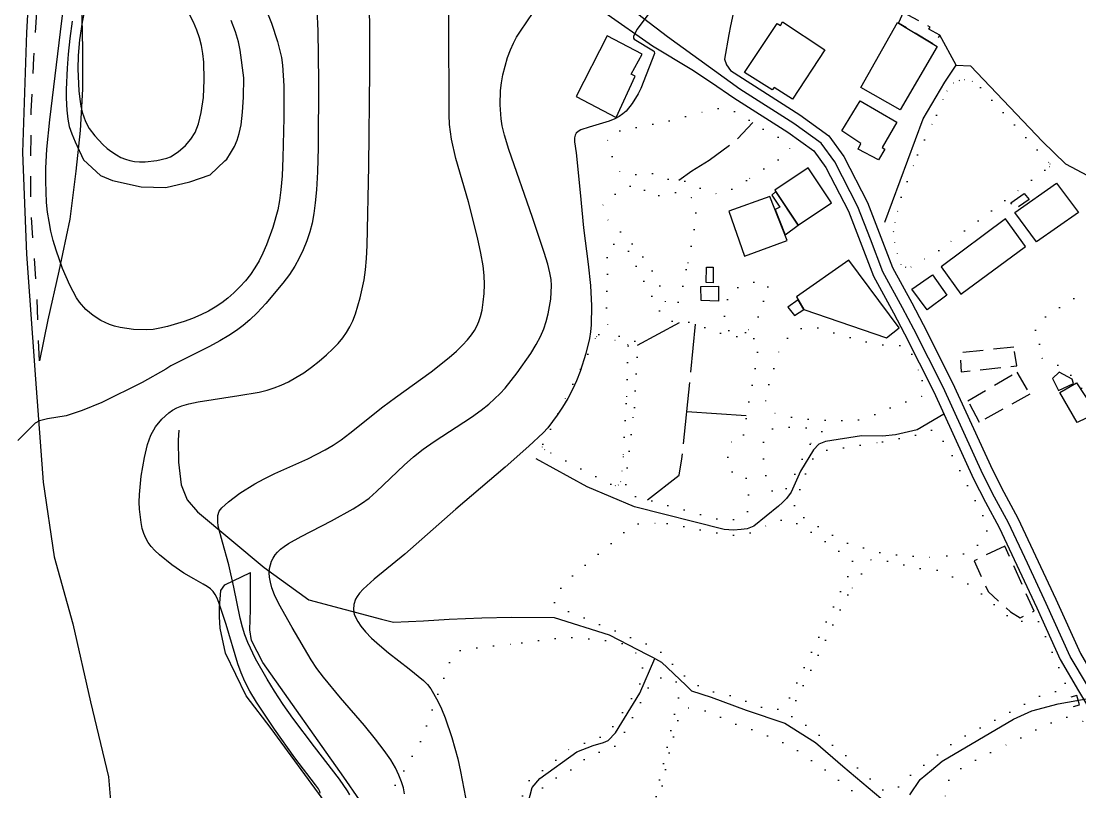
# Model space of a CAD drawing. Header units: millimetres. Extents: x 220021 to 223505, y 489325 to 491820.
# Drawn here: x 220827.1 to 221084.8, y 491093.5 to 491281.1 of the extents above; entities that cross this region are included whole.
import ezdxf

# ---------------------------------------------------------------- set-up
doc = ezdxf.new("R2010")
doc.units = ezdxf.units.MM
for name, pattern in [('15M2P5', [17.5, 15, -2.5]), ('5M2P5', [7.5, 5, -2.5]), ('5M5', [10, 5, -5]), ('AM4', [4, 0, -4])]:
    doc.linetypes.add(name, pattern=pattern)
for name, color, linetype in [('A0013110', 8, 'Continuous'), ('A0013113', 8, 'Continuous'), ('A0013117', 8, 'Continuous'), ('A0013118', 8, 'Continuous'), ('A0023210', 8, 'Continuous'), ('B0014111', 8, 'Continuous'), ('B0014112', 8, 'Continuous'), ('B0014113', 8, 'Continuous'), ('B0014116', 8, '5M2P5'), ('B0024120', 8, 'B0024120'), ('C0076116', 8, 'Continuous'), ('D0015112', 8, '15M2P5'), ('D0025111', 8, 'AM4'), ('E0022112', 8, 'Continuous'), ('F0017111', 8, 'Continuous'), ('F0017114', 8, 'Continuous'), ('F0037222', 8, 'Continuous'), ('F0037223', 8, '5M5'), ('F0047224', 8, 'Continuous'), ('F0047225', 8, 'Continuous')]:
    doc.layers.add(name, color=color, linetype=linetype)
doc.linetypes.add('B0024120', pattern='A,10,-1.75,[133,ltypeshp.shx,S=0.75,R=0,X=0,Y=0],-3.25', length=15)

msp = doc.modelspace()

# ---------------------------------------------------------------- linework, layer by layer
at = {"layer": 'A0013110', "flags": 128}
for points in [[(220891.969, 491315.35), (220910.857, 491307.921), (220934.261, 491299.69), (220950.706, 491292.448), (220969.138, 491283.198), (220980.723, 491275.098), (220990.34, 491269.321), (220995.097, 491266.171), (221000.591, 491262.473), (221013.733, 491254.086), (221020.012, 491249.562), (221022.978, 491245.5), (221028.424, 491234.899), (221034.526, 491219.031), (221039.375, 491210.151), (221042.118, 491204.978), (221049.196, 491190.911), (221058.882, 491169.715), (221061.772, 491164.071), (221065.154, 491157.859), (221074.27, 491138.293), (221079.972, 491125.723), (221084.469, 491118.107), (221091.659, 491106.023)], [(220998.299, 491271.895), (220998.748, 491270.462), (220999.719, 491269.079), (221016.597, 491258.308), (221023.651, 491253.225), (221027.332, 491248.186), (221033.086, 491236.986), (221039.164, 491221.178), (221043.866, 491212.568), (221046.649, 491207.319), (221053.795, 491193.118), (221063.474, 491171.938), (221066.282, 491166.453), (221069.709, 491160.158), (221078.904, 491140.424), (221084.888, 491127.231), (221088.77, 491120.656), (221095.821, 491108.807), (221097.969, 491105.935), (221102.759, 491100.841), (221108.767, 491096.755), (221114.887, 491093.452)]]:
    msp.add_lwpolyline(points, dxfattribs=at)
at = {"layer": 'A0013113', "flags": 128}
msp.add_lwpolyline([(220881.546, 491532.059), (220865.767, 491488.489), (220853.869, 491451.244), (220845.364, 491418.758), (220838.77, 491389.853), (220835.098, 491362.639), (220833.811, 491345.211), (220830.264, 491311.717), (220828.39, 491278.348), (220827.406, 491249.107), (220828.389, 491224.405), (220830.636, 491193.985), (220832.504, 491168.87), (220835.166, 491150.695), (220839.669, 491134.445), (220843.984, 491115.423), (220848.343, 491097.185), (220849.821, 491079.698)], dxfattribs=at)
at = {"layer": 'A0013117', "flags": 128}
msp.add_lwpolyline([(221051.692, 491185.449), (221045.152, 491181.614), (221039.876, 491180.441), (221036.743, 491180.116), (221031.629, 491180.149), (221022.89, 491178.825), (221021.242, 491178.146), (221019.926, 491176.774), (221016.804, 491171.618), (221014.508, 491166.457), (221013.357, 491164.912), (221012.37, 491163.97), (221011.382, 491163.027), (221005.456, 491158.235), (221003.808, 491157.555), (221002.324, 491157.392), (221000.51, 491157.231), (220998.2, 491157.419), (220976.412, 491162.908), (220964.853, 491167.813), (220952.464, 491174.621)], dxfattribs=at)
at = {"layer": 'A0013118', "flags": 128}
msp.add_lwpolyline([(221002.144, 491399.781), (221003.746, 491397.163), (221002.02, 491391.627), (221002.031, 491389.796), (221002.04, 491385.236), (221002.237, 491384.603), (221002.671, 491384.14), (221004.157, 491382.815), (221005.246, 491380.841), (221009.492, 491380.894), (221010.594, 491321.492), (221006.022, 491321.275), (221005.873, 491320.607), (221004.981, 491311.099), (221003.375, 491299.068), (221002.195, 491291.353), (220999.746, 491279.997), (220999.32, 491277.892), (220998.299, 491271.895)], dxfattribs=at)
at = {"layer": 'A0023210', "flags": 128}
msp.add_lwpolyline([(221086.62, 491119.382), (221082.43, 491126.477), (221076.587, 491139.358), (221072.01, 491149.184), (221067.432, 491159.009), (221064.027, 491165.262), (221061.178, 491170.826), (221051.495, 491192.015), (221044.383, 491206.149), (221041.621, 491211.359), (221036.845, 491220.105), (221033.8, 491228.024), (221030.755, 491235.943), (221025.155, 491246.843), (221021.831, 491251.394), (221015.165, 491256.197), (221002.048, 491264.568), (220984.427, 491277.288), (220972.74, 491286.255)], dxfattribs=at)
at = {"layer": 'B0014111', "flags": 128}
for points in [[(221012.424, 491280.964), (221022.737, 491274.115), (221014.818, 491262.104), (221010.377, 491264.946), (221009.856, 491264.362), (221003.143, 491268.648), (221011.081, 491280.548), (221011.876, 491280.031)], [(221079.047, 491241.663), (221084.446, 491234.54), (221074.216, 491227.386), (221068.915, 491234.545)], [(221066.653, 491233.036), (221051.018, 491221.299), (221055.809, 491214.706), (221071.534, 491226.307)], [(221028.57, 491222.945), (221015.816, 491214.046), (221017.586, 491210.935), (221037.67, 491204.032), (221040.753, 491206.481)], [(221048.903, 491219.355), (221052.351, 491214.419), (221047.59, 491210.859), (221043.841, 491215.901)], [(221016.223, 491213.293), (221013.703, 491211.535), (221015.334, 491209.49), (221017.563, 491210.921)], [(221083.969, 491193.045), (221087.531, 491187.673), (221088.658, 491185.592), (221084.076, 491183.439), (221079.872, 491190.769)]]:
    msp.add_lwpolyline(points, close=True, dxfattribs=at)
at = {"layer": 'B0014112', "flags": 128}
for points in [[(220969.726, 491277.579), (220962.196, 491262.756), (220971.875, 491257.667), (220976.514, 491267.717), (220975.557, 491268.193), (220978.254, 491273.111)], [(221018.65, 491245.417), (221010.57, 491239.994), (221016.204, 491231.475), (221024.291, 491236.916)], [(221010.799, 491239.62), (221009.804, 491238.802), (221011.725, 491235.81), (221010.607, 491235.27), (221013.065, 491229.101), (221016.173, 491231.452)], [(221009.327, 491238.413), (220999.357, 491234.839), (221003.168, 491223.915), (221013.545, 491227.759)], [(221079.757, 491195.71), (221078.111, 491194.168), (221079.603, 491191.226), (221083.228, 491192.928), (221082.896, 491193.965)]]:
    msp.add_lwpolyline(points, close=True, dxfattribs=at)
at = {"layer": 'B0014112'}
for points in [[(220993.862, 491221.269), (220995.497, 491221.212), (220995.51, 491217.405), (220993.781, 491217.49)], [(220992.62, 491213.101), (220992.495, 491216.559), (220996.839, 491216.602), (220996.792, 491212.93)]]:
    msp.add_lwpolyline(points, close=True, dxfattribs=at)
at = {"layer": 'B0014113', "flags": 128}
for points in [[(221040.343, 491280.778), (221050.058, 491274.97), (221041.027, 491259.504), (221031.466, 491264.999)], [(221031.266, 491261.738), (221040.239, 491256.517), (221036.625, 491250.335), (221037.266, 491249.955), (221035.736, 491247.394), (221030.834, 491249.938), (221031.465, 491251.374), (221026.812, 491254.4)]]:
    msp.add_lwpolyline(points, close=True, dxfattribs=at)
at = {"layer": 'B0014116', "flags": 128}
for points in [[(221041.738, 491283.219), (221040.609, 491280.747), (221049.437, 491275.388), (221050.713, 491277.696), (221048.025, 491279.192), (221048.337, 491279.692)], [(221071.187, 491239.15), (221072.408, 491237.721), (221068.937, 491235.336), (221067.993, 491236.888)], [(221068.712, 491201.799), (221055.546, 491200.369), (221055.907, 491195.782), (221069.433, 491197.226)], [(221066.511, 491153.354), (221059.024, 491149.773), (221062.414, 491142.275), (221067.894, 491137.379), (221070.238, 491135.901), (221073.611, 491137.498)]]:
    msp.add_lwpolyline(points, close=True, dxfattribs=at)
at = {"layer": 'B0014116'}
msp.add_lwpolyline([(221060.32, 491183.467), (221057.532, 491188.707), (221069.407, 491195.713), (221072.553, 491190.33)], close=True, dxfattribs=at)
at = {"layer": 'B0024120', "flags": 128}
msp.add_lwpolyline([(221054.662, 491270.402), (221058.126, 491270.207), (221075.658, 491251.807), (221081.28, 491246.422), (221095.98, 491238.564), (221117.613, 491229.108), (221125.511, 491237.166), (221155.497, 491251.464), (221169.821, 491254.963)], dxfattribs=at)
at = {"layer": 'C0076116', "flags": 128}
msp.add_lwpolyline([(221083.209, 491114.285), (221084.657, 491114.675), (221084.034, 491116.993), (221082.586, 491116.603)], dxfattribs=at)
at = {"layer": 'D0015112', "flags": 128}
for points in [[(220987.162, 491242.391), (220990.313, 491244.673), (220994.518, 491247.301), (221000.963, 491251.955), (221005.146, 491256.452)], [(220977.138, 491202.238), (220987.326, 491207.777)], [(220979.545, 491164.624), (220987.28, 491170.601), (220987.93, 491174.565), (220991.237, 491207.395)], [(221003.59, 491185.074), (220989.081, 491185.988)]]:
    msp.add_lwpolyline(points, dxfattribs=at)
at = {"layer": 'D0025111'}
for points in [[(221050.46, 491225.311), (221043.728, 491221.28), (221042.455, 491221.194), (221041.283, 491221.884), (221040.406, 491224.525), (221039.75, 491227.22), (221039.436, 491229.869), (221039.777, 491232.105), (221040.406, 491234.754), (221041.293, 491238.24), (221045.215, 491248.552), (221049.844, 491258.271), (221052.37, 491264.048), (221054.02, 491266.079), (221055.417, 491266.709), (221056.586, 491266.902), (221058.558, 491266.518), (221060.55, 491264.932), (221077.475, 491246.392), (221077.343, 491245.678), (221076.264, 491244.879), (221066.532, 491237.456)], [(220961.361, 491192.769), (220967.153, 491204.316), (220967.689, 491204.83), (220974.635, 491202.405), (220974.815, 491202.107), (220974.367, 491188.019), (220973.606, 491175.116), (220973.326, 491171.685), (220973.014, 491169.066), (220972.517, 491168.243), (220971.763, 491168.033), (220970.627, 491168.426), (220954.551, 491176.742), (220953.973, 491177.45), (220954.1, 491178.164)]]:
    msp.add_lwpolyline(points, close=True, dxfattribs=at)
at = {"layer": 'D0025111', "flags": 128}
for points in [[(221003.6, 491242.367), (221003.276, 491242.175), (221000.453, 491240.441), (220998.981, 491239.651), (220998.624, 491239.484), (220998.252, 491239.339), (220997.883, 491239.224), (220997.532, 491239.142), (220997.188, 491239.09), (220996.83, 491239.074), (220996.492, 491239.089), (220996.143, 491239.133), (220995.795, 491239.198), (220995.464, 491239.279), (220994.786, 491239.485), (220994.068, 491239.751), (220991.49, 491240.876), (220991.127, 491241.067), (220988.18, 491242.334), (220987.849, 491242.368), (220987.179, 491242.389), (220984.17, 491242.684), (220983.83, 491242.812), (220983.17, 491243.112), (220980.766, 491244.005), (220980.457, 491244.052), (220979.876, 491244.096), (220979.547, 491244.098), (220978.638, 491244.056), (220977.404, 491243.934), (220976.729, 491243.83), (220974.745, 491243.669), (220974.376, 491243.715), (220973.767, 491243.847), (220973.511, 491243.953), (220973.272, 491244.101), (220973.042, 491244.295), (220972.821, 491244.542), (220972.604, 491244.839), (220972.392, 491245.176), (220972.015, 491245.874), (220970.682, 491248.668), (220969.845, 491250.721), (220969.791, 491251.041), (220969.774, 491251.41), (220969.799, 491251.784), (220969.847, 491252.11), (220969.919, 491252.432), (220970.024, 491252.732), (220970.162, 491253.009), (220970.355, 491253.273), (220970.638, 491253.539), (220970.939, 491253.745), (220971.345, 491253.959), (220971.738, 491254.117), (220972.195, 491254.26), (220972.681, 491254.378), (220975.84, 491255.04), (220978.901, 491255.658), (220982.337, 491256.268), (220985.429, 491257.001), (220986.397, 491257.288), (220989.844, 491258.233), (220992.822, 491258.985), (220996.05, 491259.74), (220996.473, 491259.804), (220997.553, 491259.909), (220997.921, 491259.91), (220998.301, 491259.888), (220998.652, 491259.847), (220998.99, 491259.787), (220999.33, 491259.698), (220999.979, 491259.469), (221000.309, 491259.319), (221002.53, 491258.163), (221002.862, 491257.965), (221005.493, 491256.222), (221008.112, 491254.537), (221008.511, 491254.31), (221010.329, 491253.41), (221013.142, 491251.808), (221013.348, 491251.6), (221013.537, 491251.384), (221013.702, 491251.167), (221013.846, 491250.95), (221013.966, 491250.742), (221014.058, 491250.529), (221014.106, 491250.321), (221014.1, 491250.11), (221014.064, 491249.905), (221014.008, 491249.693), (221013.939, 491249.497), (221013.847, 491249.303), (221013.732, 491249.123), (221013.581, 491248.942), (221013.395, 491248.758), (221012.965, 491248.397), (221012.693, 491248.203), (221011.447, 491247.412), (221010.286, 491246.764)], [(220988.988, 491220.657), (220988.963, 491220.502), (220988.311, 491217.292), (220987.991, 491216.059), (220987.124, 491213.009), (220987.005, 491212.716), (220986.879, 491212.459), (220986.731, 491212.22), (220986.572, 491212.015), (220986.389, 491211.846), (220986.181, 491211.713), (220985.948, 491211.622), (220985.703, 491211.584), (220985.462, 491211.603), (220985.208, 491211.668), (220984.957, 491211.767), (220984.719, 491211.9), (220984.493, 491212.068), (220984.275, 491212.288), (220984.091, 491212.549), (220983.924, 491212.853), (220983.769, 491213.215), (220983.502, 491213.994), (220982.445, 491217.032), (220982.256, 491217.41), (220980.693, 491220.288), (220979.377, 491222.428), (220979.135, 491222.767), (220977.219, 491225.415), (220976.926, 491225.765), (220974.952, 491227.875), (220972.699, 491230.092), (220972.343, 491230.388), (220969.95, 491232.657), (220969.681, 491232.989), (220969.458, 491233.295), (220969.093, 491233.873), (220968.941, 491234.173), (220968.808, 491234.474), (220968.5, 491235.323), (220968.482, 491235.613), (220968.527, 491235.856), (220968.605, 491236.098), (220968.703, 491236.337), (220968.944, 491236.803), (220969.112, 491237.04), (220969.306, 491237.265), (220969.537, 491237.488), (220970.09, 491237.965), (220970.421, 491238.219), (220971.271, 491238.797), (220973.541, 491240.152), (220973.906, 491240.341), (220975.855, 491241.211), (220976.161, 491241.286), (220976.445, 491241.327), (220976.71, 491241.337), (220976.974, 491241.31), (220977.221, 491241.257), (220977.454, 491241.178), (220977.677, 491241.059), (220977.888, 491240.924), (220978.091, 491240.747), (220978.281, 491240.544), (220978.459, 491240.315), (220979.948, 491238.682), (220980.185, 491238.588), (220980.441, 491238.53), (220980.729, 491238.495), (220981.027, 491238.493), (220981.335, 491238.513), (220981.975, 491238.587), (220983.364, 491238.83), (220984.971, 491239.202), (220986.466, 491239.445), (220986.749, 491239.445), (220987.295, 491239.405), (220987.58, 491239.368), (220988.396, 491239.209), (220988.668, 491239.137), (220988.937, 491239.046), (220989.189, 491238.945), (220989.426, 491238.828), (220989.658, 491238.697), (220989.863, 491238.552), (220990.043, 491238.392), (220990.195, 491238.216), (220990.337, 491238.03), (220990.863, 491237.22), (220990.98, 491236.959), (220991.152, 491236.473), (220991.218, 491236.21), (220991.268, 491235.932), (220991.293, 491235.66), (220991.298, 491235.403), (220991.212, 491232.829), (220991.145, 491232.055), (220990.731, 491228.967)], [(220976.351, 491187.061), (220977.138, 491202.238), (220976.31, 491203.451), (220974.165, 491203.983), (220972.514, 491204.511), (220971.358, 491204.863), (220970.862, 491205.557), (220969.867, 491207.288), (220969.529, 491210.568), (220969.833, 491220.918), (220969.661, 491224.024), (220970.151, 491225.919), (220970.973, 491226.949), (220974.605, 491225.718), (220981.235, 491212.908), (220982.727, 491210.138), (220984.215, 491208.576), (220986.527, 491207.698), (220988.176, 491207.86), (220989.496, 491207.852), (220990.486, 491207.673), (220998.081, 491204.863), (221002.702, 491204.144), (221005.176, 491203.955), (221006.332, 491203.603), (221006.664, 491202.91), (221005.853, 491197.222), (221003.574, 491184.988), (221003.416, 491182.401), (221003.089, 491181.196), (221002.6, 491178.956), (221001.445, 491178.791), (220999.961, 491178.628), (220999.467, 491178.459), (220999.141, 491176.908), (220998.987, 491172.423), (220999.649, 491171.556), (221003.446, 491170.497), (221003.947, 491168.078), (221004.286, 491164.281), (221003.962, 491161.867), (221002.482, 491160.324), (221000.503, 491159.819), (220998.689, 491159.831), (220996.874, 491159.843), (220975.745, 491165.672), (220974.753, 491166.541), (220974.255, 491167.752), (220974.251, 491169.65)], [(221092.07, 491219.094), (221101.789, 491224.725), (221107.062, 491226.761), (221109.204, 491227.61), (221111.514, 491227.595), (221113.331, 491226.548), (221116.145, 491222.734), (221119.794, 491214.602), (221121.781, 491211.656), (221123.602, 491209.229), (221124.43, 491207.844), (221125.258, 491206.458), (221125.755, 491205.765), (221125.922, 491204.901), (221124.112, 491203.188), (221093.806, 491184.578), (221092.214, 491184.813), (221090.338, 491186.153), (221087.196, 491189.279), (221081.24, 491196.563), (221075.625, 491199.015), (221075.128, 491199.708), (221075.456, 491200.569), (221075.784, 491201.429), (221075.287, 491202.123), (221073.634, 491203.686), (221073.466, 491204.722), (221074.122, 491206.271), (221075.108, 491207.817), (221076.589, 491209.36), (221077.577, 491210.044)], [(221003.358, 491205.347), (221000.884, 491205.536), (220999.068, 491205.892), (220998.407, 491206.242), (220998.24, 491207.105), (220998.235, 491209.176), (220998.559, 491211.761), (220999.049, 491213.656), (220999.541, 491214.86), (221000.692, 491216.061), (221006.79, 491218.092), (221008.112, 491217.22), (221009.105, 491216.179), (221009.109, 491214.626), (221007.957, 491213.253), (221006.971, 491211.707), (221006.48, 491210.158), (221006.484, 491208.777), (221006.157, 491207.744), (221005.828, 491207.229), (221005.334, 491206.887)], [(221046.373, 491193.65), (221046.435, 491193.434), (221046.904, 491191.302), (221046.891, 491191.072), (221046.864, 491190.852), (221046.813, 491190.62), (221046.726, 491190.383), (221046.604, 491190.165), (221046.438, 491189.959), (221046.227, 491189.772), (221045.974, 491189.596), (221045.669, 491189.434), (221045.342, 491189.293), (221044.989, 491189.167), (221044.253, 491188.949), (221041.133, 491188.057), (221040.751, 491187.91), (221037.621, 491186.55), (221034.456, 491185.189), (221033.574, 491184.864), (221031.519, 491184.239), (221031.092, 491184.144), (221029.853, 491183.948), (221029.412, 491183.905), (221028.503, 491183.867), (221027.523, 491183.877), (221024.406, 491183.904), (221021.03, 491184.047), (221017.816, 491184.362), (221014.801, 491184.737), (221011.715, 491185.197), (221011.35, 491185.302), (221010.974, 491185.432), (221010.568, 491185.607), (221009.91, 491185.95), (221009.563, 491186.175), (221009.288, 491186.388), (221009.038, 491186.615), (221008.823, 491186.851), (221008.65, 491187.099), (221008.514, 491187.371), (221008.408, 491187.679), (221008.349, 491187.984), (221008.332, 491188.319), (221008.35, 491188.67), (221008.525, 491190.287), (221008.713, 491191.389), (221008.796, 491191.74), (221009.008, 491192.455), (221009.987, 491195.489), (221010.866, 491198.4), (221010.964, 491198.833), (221011.361, 491200.177), (221011.52, 491200.587), (221011.691, 491200.968), (221012.245, 491202.012), (221012.472, 491202.388), (221013.121, 491203.339), (221013.57, 491203.914), (221013.816, 491204.194), (221014.339, 491204.727), (221014.96, 491205.272), (221015.271, 491205.502), (221015.592, 491205.704), (221016.233, 491206.054), (221016.634, 491206.237), (221017.025, 491206.386), (221017.411, 491206.506), (221017.806, 491206.603), (221018.234, 491206.667), (221018.685, 491206.697), (221019.158, 491206.686), (221020.041, 491206.606), (221020.484, 491206.537), (221021.315, 491206.361), (221022.102, 491206.144), (221025.319, 491205.092), (221028.275, 491204.262), (221031.285, 491203.444), (221034.474, 491202.644), (221034.922, 491202.559), (221036.274, 491202.381), (221037.637, 491202.284), (221038.776, 491202.267), (221041.951, 491202.101), (221042.143, 491202.061), (221042.328, 491202.007), (221042.508, 491201.938), (221042.862, 491201.776), (221043.033, 491201.673), (221043.376, 491201.435)], [(221019.097, 491178.159), (221016.306, 491172.829), (221014.009, 491168.013), (221012.363, 491166.471), (221011.21, 491166.134), (221010.219, 491166.313), (221008.895, 491168.219), (221008.062, 491171.502), (221007.723, 491175.3), (221007.714, 491178.578), (221008.369, 491180.644), (221009.851, 491181.842), (221011.994, 491182.173), (221015.623, 491182.322), (221018.593, 491182.131), (221020.408, 491181.946), (221021.728, 491181.593), (221022.059, 491181.073), (221021.567, 491180.041)], [(221036.746, 491178.736), (221045.979, 491180.574), (221047.956, 491181.424), (221049.111, 491181.589), (221049.937, 491181.066), (221052.916, 491176.906), (221061.868, 491159.423), (221062.368, 491157.522), (221061.382, 491155.804), (221060.068, 491153.742), (221058.586, 491152.544), (221056.774, 491151.52), (221048.199, 491150.54), (221037.144, 491151.474), (221028.396, 491153.946), (221026.579, 491154.82), (221015.675, 491161.447), (221015.177, 491162.83), (221015.831, 491165.069), (221018.944, 491173.502), (221020.424, 491175.39), (221022.071, 491176.242), (221024.379, 491177.09), (221026.853, 491177.247)], [(220984.34, 491158.888), (220999.028, 491156.033), (221002.492, 491156.011), (221004.965, 491156.685), (221008.26, 491158.217), (221012.71, 491159.913), (221014.36, 491159.73), (221021.133, 491155.718), (221029.727, 491149.452), (221028.743, 491146.87), (221013.646, 491115.396), (221011.671, 491113.856), (221010.517, 491113.346), (221008.042, 491113.88), (220998.63, 491117.391), (220995.99, 491117.753), (220993.679, 491118.458), (220989.715, 491120.554), (220982.438, 491127.847), (220980.125, 491129.242), (220975.667, 491130.996), (220963.282, 491136.251), (220958.824, 491138.005), (220957.006, 491139.397), (220956.673, 491140.607), (220959.632, 491144.728), (220974.941, 491157.569), (220977.577, 491158.932), (220978.896, 491159.096), (220979.886, 491158.917)], [(221028.262, 491141.525), (221015.133, 491114.696), (221014.478, 491112.458), (221014.811, 491111.421), (221018.279, 491109.673), (221027.7, 491102.539), (221031.008, 491099.067), (221036.794, 491094.026), (221038.444, 491093.671), (221039.433, 491094.009), (221040.421, 491094.521), (221043.383, 491097.434), (221054.579, 491105.988), (221058.203, 491107.863), (221075.336, 491117.068), (221079.292, 491118.078), (221081.271, 491118.41), (221081.434, 491119.099), (221080.769, 491121.174), (221074.796, 491135.014), (221074.136, 491135.019), (221069.187, 491135.05), (221068.692, 491135.054), (221058.443, 491143.746), (221050.351, 491147.421), (221048.371, 491147.606), (221046.391, 491147.792), (221035.003, 491150.281), (221033.849, 491149.943)], [(220948.947, 491129.788), (220955.543, 491130.78), (220960.986, 491131.09), (220965.936, 491130.713), (220969.895, 491130.343), (220973.031, 491129.805), (220975.508, 491128.754), (220976.666, 491127.366), (220977.991, 491125.287), (220978.491, 491123.041), (220978.168, 491120.628), (220976.525, 491117.706), (220974.555, 491114.268), (220972.417, 491111.522), (220971.102, 491109.46), (220969.952, 491107.914), (220968.799, 491107.232), (220966.492, 491106.039), (220963.69, 491105.195), (220960.394, 491103.836), (220957.925, 491101.781), (220955.127, 491099.556), (220952.821, 491097.846), (220950.845, 491096.479), (220949.369, 491093.21), (220945.601, 491082.711), (220944.619, 491079.957), (220944.46, 491077.37), (220944.466, 491075.127), (220944.305, 491073.403), (220944.309, 491072.023), (220943.982, 491070.817), (220942.83, 491069.617), (220939.863, 491068.601), (220924.03, 491067.668), (220923.37, 491067.845), (220919.749, 491064.418), (220917.441, 491063.915), (220914.142, 491063.936), (220908.862, 491064.488), (220902.096, 491065.394), (220898.798, 491065.243), (220895.17, 491064.749), (220886.434, 491061.872), (220884.787, 491061.193), (220882.808, 491061.033), (220882.639, 491062.587), (220884.442, 491067.233), (220892.827, 491078.221), (220894.966, 491080.104), (220897.769, 491080.949), (220900.902, 491081.274), (220904.365, 491081.597), (220907.167, 491082.441), (220909.638, 491083.805), (220914.574, 491088.949), (220924.429, 491105.965), (220930.49, 491122.661), (220931.801, 491126.103), (220933.446, 491127.818), (220935.59, 491128.321)], [(220968.685, 491086.702), (220961.1, 491085.716), (220956.152, 491085.403), (220953.842, 491085.59), (220953.014, 491086.803), (220952.347, 491089.741), (220952.671, 491092.154), (220953.82, 491094.389), (220955.466, 491095.759), (220957.607, 491097.125), (220960.408, 491098.487), (220963.206, 491100.885), (220966.501, 491102.761), (220969.302, 491103.778), (220971.609, 491104.626), (220973.418, 491107.03), (220980.478, 491120.268), (220982.62, 491121.29), (220984.929, 491121.447), (220986.581, 491120.229), (220987.413, 491117.463), (220986.759, 491115.225), (220982.191, 491095.069), (220981.539, 491091.968), (220981.048, 491090.246), (220978.578, 491088.536)], [(220998.089, 491069.227), (220999.272, 491058.901), (220999.277, 491057.003), (220997.31, 491052.013), (220995.504, 491048.574), (220995.346, 491045.815), (220995.847, 491043.051), (220996.513, 491040.804), (220999.413, 491039.184), (221000.257, 491038.907), (221003.244, 491038.117), (221006.407, 491037.237), (221009.356, 491036.543), (221009.873, 491036.436), (221011.984, 491036.127), (221014.997, 491035.875), (221015.461, 491035.86), (221015.909, 491035.874), (221016.373, 491035.917), (221016.808, 491035.999), (221017.201, 491036.112), (221017.595, 491036.264), (221017.938, 491036.428), (221018.277, 491036.625), (221018.592, 491036.855), (221018.88, 491037.106), (221019.141, 491037.379), (221019.375, 491037.672), (221019.777, 491038.301), (221019.959, 491038.639), (221020.932, 491040.946), (221021.065, 491041.322), (221021.68, 491043.433), (221021.767, 491043.814), (221022.204, 491046.681), (221022.506, 491049.881), (221022.677, 491052.991), (221022.814, 491056.005), (221022.818, 491056.352), (221022.739, 491057.734), (221022.696, 491058.106), (221022.15, 491061.109), (221021.448, 491064.055), (221020.91, 491066.295), (221019.94, 491069.493), (221019.829, 491069.898), (221019.453, 491071.015), (221019.304, 491071.384), (221017.747, 491074.345), (221016.318, 491077.025), (221016.117, 491077.378), (221015.616, 491078.467), (221015.335, 491079.21), (221015.22, 491079.577), (221015.134, 491079.93), (221015.029, 491080.578), (221015.002, 491080.855), (221015.001, 491081.112), (221015.041, 491081.331), (221015.118, 491081.518), (221015.228, 491081.686), (221015.351, 491081.817), (221015.486, 491081.939), (221015.652, 491082.056), (221015.841, 491082.167), (221016.073, 491082.274), (221017.032, 491082.54), (221017.806, 491082.697), (221019.975, 491083.013), (221020.198, 491083.032), (221026.91, 491084.536), (221030.135, 491084.527), (221033.33, 491084.451), (221034.601, 491084.471), (221036.271, 491084.593), (221036.744, 491084.654), (221037.883, 491084.913), (221038.259, 491085.026), (221038.623, 491085.159), (221038.956, 491085.306), (221039.251, 491085.46), (221039.507, 491085.636), (221039.715, 491085.825), (221039.888, 491086.026), (221040.022, 491086.233), (221040.126, 491086.459), (221040.197, 491086.687), (221040.237, 491086.932), (221040.232, 491087.168), (221040.165, 491087.403), (221040.043, 491087.619), (221039.871, 491087.832), (221039.662, 491088.028), (221037.203, 491089.407), (221034.401, 491090.762), (221032.421, 491091.775), (221031.586, 491092.26), (221030.369, 491093.062), (221027.716, 491095.06), (221027.249, 491095.403), (221024.888, 491097.347), (221024.412, 491097.745), (221021.529, 491099.74), (221020.984, 491100.082), (221018.396, 491101.929), (221015.553, 491103.935), (221015.06, 491104.246), (221011.995, 491105.749), (221009.212, 491106.986), (221006.332, 491108.278), (221005.831, 491108.474), (221002.565, 491109.444), (221001.965, 491109.631), (221000.931, 491110.037), (220998.157, 491111.364), (220996.253, 491112.219), (220993.168, 491113.41), (220992.249, 491113.726), (220991.794, 491113.856), (220991.344, 491113.952), (220990.884, 491114.01), (220990.427, 491114.027), (220989.985, 491113.991), (220989.56, 491113.906), (220989.182, 491113.775), (220988.844, 491113.593), (220988.546, 491113.365), (220988.284, 491113.096), (220987.593, 491112.107), (220987.208, 491111.448), (220987.029, 491111.095), (220986.874, 491110.721), (220986.458, 491109.17), (220986.364, 491108.693), (220985.46, 491105.329), (220984.635, 491102.306), (220984.526, 491101.914), (220983.877, 491098.783), (220983.395, 491096.661), (220982.839, 491093.422), (220982.623, 491091.677), (220982.595, 491091.262), (220982.585, 491090.454), (220982.606, 491089.992), (220982.656, 491089.522), (220982.746, 491089.035), (220982.873, 491088.597), (220983.057, 491088.131), (220983.248, 491087.757), (220983.468, 491087.4), (220983.711, 491087.084), (220983.98, 491086.781), (220984.275, 491086.491), (220984.593, 491086.212), (220985.254, 491085.722), (220986.236, 491085.077), (220986.895, 491084.693), (220989.628, 491083.311), (220990.005, 491083.104), (220991.044, 491082.43), (220991.405, 491082.16), (220992.081, 491081.59), (220993.033, 491080.69), (220993.349, 491080.357), (220994.151, 491079.415), (220994.434, 491079.038), (220995.073, 491077.994), (220996.635, 491075.077), (220996.814, 491074.77), (220996.981, 491074.446), (220997.134, 491074.087), (220997.771, 491071.843), (220997.868, 491071.416), (220998.069, 491069.682)], [(221099.653, 491067.67), (221099.387, 491067.662), (221096.291, 491067.705), (221093.205, 491067.912), (221090.131, 491068.276), (221086.78, 491068.728), (221083.797, 491069.077), (221080.698, 491069.385), (221077.741, 491069.522), (221074.395, 491069.592), (221071.339, 491069.601), (221068.166, 491069.605), (221064.98, 491069.608), (221061.596, 491069.597), (221058.427, 491069.389), (221057.854, 491069.309), (221055.044, 491068.757), (221053.5, 491068.35), (221052.994, 491068.187), (221049.755, 491067.06), (221046.676, 491065.858), (221043.854, 491064.662), (221040.595, 491063.483), (221040.129, 491063.341), (221037.156, 491062.55), (221036.814, 491062.521), (221036.487, 491062.523), (221036.017, 491062.562), (221035.663, 491062.611), (221033.442, 491063.056), (221032.658, 491063.259), (221030.243, 491064.021), (221029.911, 491064.206), (221029.594, 491064.417), (221029.303, 491064.637), (221029.012, 491064.887), (221028.735, 491065.158), (221028.473, 491065.449), (221028.234, 491065.748), (221027.525, 491066.742), (221027.299, 491067.099), (221025.613, 491069.999), (221024.054, 491072.825), (221022.388, 491075.647), (221022.207, 491076.025), (221021.782, 491077.089), (221021.685, 491077.485), (221021.632, 491077.866), (221021.627, 491078.262), (221021.667, 491078.625), (221021.746, 491078.981), (221021.903, 491079.344), (221022.139, 491079.663), (221022.438, 491079.912), (221022.813, 491080.113), (221023.243, 491080.276), (221023.747, 491080.418), (221024.292, 491080.53), (221025.344, 491080.686), (221025.898, 491080.737), (221026.436, 491080.756), (221029.858, 491080.765), (221033.177, 491080.947), (221036.334, 491081.15), (221039.647, 491081.33), (221040.092, 491081.387), (221041.337, 491081.621), (221041.745, 491081.726), (221043.273, 491082.212), (221045.213, 491082.956), (221046.055, 491083.333), (221047.206, 491083.927), (221049.94, 491085.292), (221050.213, 491085.454), (221050.723, 491085.793), (221051.425, 491086.328), (221052.437, 491087.077), (221053.246, 491087.794), (221052.94, 491089.41), (221052.069, 491092.267), (221052.068, 491092.544), (221052.231, 491095.266), (221052.349, 491095.553), (221052.52, 491095.866), (221052.722, 491096.173), (221052.956, 491096.483), (221054.001, 491097.685), (221054.395, 491098.051), (221055.553, 491099.008), (221056.027, 491099.355), (221057.362, 491100.213), (221057.897, 491100.506), (221061.007, 491102.058), (221063.939, 491103.547), (221066.727, 491104.922), (221069.843, 491106.387), (221070.394, 491106.689), (221073.294, 491108.256), (221076.105, 491109.632), (221077.572, 491110.252), (221080.498, 491111.366), (221081.551, 491111.683), (221081.9, 491111.749), (221082.571, 491111.818), (221082.895, 491111.818), (221083.202, 491111.799), (221083.773, 491111.716), (221084.107, 491111.622), (221084.398, 491111.501), (221084.677, 491111.346), (221084.945, 491111.143), (221085.448, 491110.703), (221086.231, 491109.934), (221086.52, 491109.603), (221086.79, 491109.248), (221087.045, 491108.87), (221088.678, 491106.252), (221090.223, 491104.063), (221090.526, 491103.699), (221092.505, 491101.198), (221094.729, 491098.728), (221095.11, 491098.389), (221097.565, 491096.279), (221100.021, 491094.314), (221102.568, 491092.515), (221103.019, 491092.267), (221104.718, 491091.45), (221107.618, 491090.097), (221109.741, 491088.961), (221110.109, 491088.71), (221112.933, 491086.813), (221115.183, 491085.069), (221115.493, 491084.754), (221117.618, 491082.414), (221117.845, 491082.083), (221119.187, 491079.853), (221119.394, 491079.457), (221119.568, 491079.066), (221119.715, 491078.668), (221119.941, 491077.925), (221120.025, 491077.549), (221120.082, 491077.186), (221120.137, 491076.527), (221120.142, 491076.191), (221120.017, 491073.298), (221119.969, 491073.032), (221119.9, 491072.752), (221119.815, 491072.507), (221119.696, 491072.241), (221119.554, 491071.993), (221119.381, 491071.749), (221119.186, 491071.517), (221118.966, 491071.287), (221118.727, 491071.064), (221118.469, 491070.85), (221118.19, 491070.655), (221117.875, 491070.459), (221117.265, 491070.138), (221116.921, 491069.983), (221116.268, 491069.736), (221115.897, 491069.618), (221114.8, 491069.333), (221113.608, 491069.094), (221110.294, 491068.562), (221106.869, 491068.174)]]:
    msp.add_lwpolyline(points, close=True, dxfattribs=at)
at = {"layer": 'E0022112', "flags": 128}
for points in [[(220865.515, 491181.566), (220865.356, 491179.151), (220865.369, 491173.803), (220866.043, 491168.278), (220867.537, 491164.645), (220870.018, 491161.696), (220886.218, 491148.135), (220897.125, 491140.301), (220914.787, 491135.529), (220917.758, 491134.82), (220925.015, 491135.118), (220931.283, 491135.595), (220939.2, 491135.889), (220946.457, 491136.015), (220956.85, 491135.948), (220970.222, 491131.721), (220979.471, 491127.003), (220980.793, 491126.305), (220982.94, 491125.083), (220988.892, 491119.524), (220990.216, 491118.135), (220995.003, 491116.552), (221003.589, 491113.391), (221012.999, 491110.225), (221020.434, 491105.519), (221027.047, 491099.783), (221036.304, 491091.959)], [(220949.059, 491085.276), (220951.51, 491094.577), (220953.319, 491096.808), (220962.375, 491103.305), (220966.33, 491104.832), (220968.803, 491105.507), (220969.956, 491106.017), (220971.766, 491107.903), (220977.68, 491117.526), (220981.29, 491126.022)], [(221043.395, 491092.776), (221045.86, 491096.556), (221048.659, 491098.781), (221051.292, 491101.006), (221068.587, 491111.246), (221073.036, 491113.288), (221079.465, 491114.971), (221092.655, 491117.302), (221098.782, 491108.118), (221106.885, 491100.13), (221118.407, 491094.71), (221122.555, 491093.737), (221126.99, 491093.019)]]:
    msp.add_lwpolyline(points, dxfattribs=at)
at = {"layer": 'F0017111'}
for points, elevation in [([(220907.061, 491092.813), (220906.546, 491093.776), (220904.549, 491096.655), (220898.465, 491104.482), (220893.198, 491111.434), (220890.836, 491114.83), (220888.761, 491118.021), (220886.967, 491120.954), (220884.173, 491125.941), (220882.272, 491129.905), (220881.57, 491131.717), (220880.973, 491133.64), (220880.438, 491135.808), (220878.898, 491143.325), (220877.628, 491148.791), (220876.083, 491154.287), (220875.092, 491158.178), (220874.935, 491159.323), (220875.001, 491160.814), (220875.317, 491161.82), (220875.912, 491162.673), (220877.547, 491164.098), (220880.367, 491166.209), (220883.965, 491168.516), (220886.215, 491169.732), (220888.841, 491170.997), (220896.861, 491174.616), (220901.106, 491176.772), (220903.03, 491177.919), (220904.981, 491179.232), (220907.11, 491180.818), (220915.142, 491187.205), (220918.211, 491189.48), (220926.893, 491195.74), (220931.307, 491199.239), (220933.065, 491200.803), (220934.537, 491202.243), (220935.736, 491203.551), (220936.683, 491204.731), (220937.427, 491205.828), (220938.019, 491206.895), (220938.509, 491208.001), (220938.92, 491209.259), (220939.27, 491210.8), (220939.566, 491212.7), (220939.781, 491214.834), (220939.876, 491217.026), (220939.809, 491219.19), (220939.529, 491221.597), (220938.981, 491224.607), (220938.14, 491228.445), (220935.951, 491237.144), (220932.934, 491247.717), (220931.836, 491252.39), (220931.342, 491255.942), (220931.234, 491258.337), (220931.157, 491281.008), (220931.004, 491287.835)], 60), ([(220899.029, 491283.969), (220899.298, 491278.741), (220899.435, 491266.476), (220899.363, 491250.352), (220899.208, 491244.402), (220898.978, 491240.095), (220898.685, 491236.88), (220898.336, 491234.263), (220897.9, 491231.981), (220897.339, 491229.828), (220896.624, 491227.645), (220895.768, 491225.47), (220894.795, 491223.389), (220893.703, 491221.441), (220892.404, 491219.487), (220890.787, 491217.342), (220886.642, 491212.407), (220884.573, 491210.162), (220882.778, 491208.401), (220881.143, 491207.008), (220879.484, 491205.787), (220877.63, 491204.566), (220875.474, 491203.284), (220872.928, 491201.908), (220866.908, 491198.93), (220863.55, 491197.196), (220862.297, 491196.452), (220856.54, 491193.142), (220846.72, 491188.275), (220841.93, 491186.325), (220838.039, 491185.056), (220833.482, 491184.315), (220831.592, 491183.861), (220830.502, 491183.271), (220826.3, 491179.014)], 70), ([(220899.906, 491093.191), (220899.813, 491093.625), (220899.481, 491094.252), (220898.757, 491095.272), (220893.701, 491101.815), (220888.748, 491108.752), (220884.38, 491115.349), (220882.768, 491118.048), (220881.532, 491120.402), (220880.623, 491122.52), (220879.868, 491124.726), (220876.988, 491134.258), (220875.315, 491139.397), (220874.783, 491140.7), (220874.314, 491141.562), (220873.802, 491142.274), (220873.183, 491142.918), (220872.405, 491143.525), (220871.437, 491144.123), (220869.154, 491145.343), (220866.703, 491146.742), (220863.757, 491148.77), (220860.748, 491151.189), (220859.605, 491152.268), (220858.72, 491153.264), (220858.023, 491154.246), (220857.451, 491155.28), (220856.98, 491156.408), (220856.593, 491157.669), (220856.277, 491159.089), (220855.882, 491162.306), (220855.822, 491164.053), (220855.87, 491165.943), (220856.333, 491170.388), (220857.101, 491174.925), (220857.853, 491178.088), (220858.698, 491180.354), (220859.832, 491182.348), (220861.347, 491184.242), (220863.043, 491185.822), (220863.962, 491186.457), (220864.998, 491187.012), (220866.24, 491187.512), (220867.897, 491187.987), (220870.212, 491188.47), (220880.068, 491189.992), (220885.049, 491190.851), (220886.961, 491191.306), (220888.71, 491191.843), (220890.405, 491192.504), (220892.139, 491193.332), (220893.979, 491194.355), (220895.89, 491195.556), (220897.808, 491196.904), (220899.672, 491198.363), (220901.412, 491199.863), (220902.96, 491201.325), (220904.265, 491202.694), (220905.356, 491204.007), (220906.28, 491205.321), (220907.082, 491206.695), (220907.793, 491208.185), (220908.444, 491209.843), (220909.625, 491213.746), (220910.574, 491218.163), (220910.928, 491220.603), (220911.184, 491223.336), (220911.34, 491226.479), (220911.699, 491245.849), (220911.997, 491269.04), (220911.958, 491280.953), (220911.813, 491284.371)], 65), ([(220920.404, 491093.065), (220920.125, 491094.482), (220919.687, 491095.967), (220919.055, 491097.586), (220918.191, 491099.361), (220917.04, 491101.33), (220915.476, 491103.622), (220913.354, 491106.383), (220910.63, 491109.666), (220904.821, 491116.402), (220900.65, 491121.419), (220899.091, 491123.523), (220897.682, 491125.643), (220893.043, 491133.499), (220889.837, 491139.306), (220888.795, 491141.498), (220888.14, 491143.201), (220887.758, 491144.584), (220887.552, 491145.793), (220887.493, 491146.878), (220887.566, 491147.868), (220887.759, 491148.786), (220888.059, 491149.641), (220888.456, 491150.441), (220888.941, 491151.191), (220889.527, 491151.903), (220890.231, 491152.592), (220891.079, 491153.273), (220892.149, 491153.988), (220895.286, 491155.692), (220902.638, 491159.457), (220907.924, 491162.429), (220909.976, 491163.727), (220911.769, 491165.045), (220913.599, 491166.617), (220920.301, 491173.024), (220922.589, 491175.037), (220924.971, 491176.925), (220927.637, 491178.825), (220936.722, 491184.748), (220939.064, 491186.43), (220940.911, 491187.909), (220943.665, 491190.477), (220944.886, 491191.82), (220947.84, 491195.555), (220951.128, 491200.239), (220952.436, 491202.378), (220953.469, 491204.339), (220954.276, 491206.202), (220954.901, 491208.034), (220955.376, 491209.851), (220955.977, 491213.434), (220956.164, 491216.738), (220956.081, 491218.215), (220955.812, 491219.84), (220955.284, 491221.936), (220954.429, 491224.793), (220951.57, 491233.325), (220945.786, 491249.892), (220944.712, 491253.356), (220944.156, 491255.63), (220943.893, 491257.343), (220943.654, 491260.732), (220943.755, 491264.273), (220943.973, 491266.124), (220944.339, 491268.085), (220944.863, 491270.164), (220945.503, 491272.233), (220946.197, 491274.13), (220946.909, 491275.747), (220947.688, 491277.202), (220948.605, 491278.669), (220951.722, 491283.243)], 55)]:
    msp.add_lwpolyline(points, dxfattribs=dict(at, elevation=elevation))
at = {"layer": 'F0017111', "flags": 128}
for points, elevation in [([(220842.76, 491284.967), (220841.961, 491280.838), (220841.325, 491276.595), (220840.996, 491272.746), (220840.922, 491269.39), (220841.149, 491264.125), (220841.356, 491262.127), (220841.63, 491260.44), (220841.972, 491258.991), (220842.782, 491256.701), (220843.7, 491254.987), (220845.057, 491253.172), (220846.962, 491251.119), (220848.049, 491250.158), (220849.176, 491249.294), (220850.301, 491248.556), (220851.392, 491247.965), (220852.47, 491247.512), (220853.565, 491247.182), (220854.71, 491246.964), (220855.934, 491246.856), (220857.269, 491246.861), (220860.166, 491247.179), (220862.56, 491247.749), (220863.485, 491248.132), (220865.308, 491249.289), (220867.107, 491250.834), (220868.432, 491252.388), (220869.419, 491254.042), (220870.246, 491256.1), (220870.95, 491258.907), (220871.457, 491262.55), (220871.676, 491266.799), (220871.54, 491271.168), (220871.324, 491273.24), (220870.998, 491275.177), (220870.53, 491277.04), (220869.884, 491278.914), (220869.029, 491280.865), (220867.97, 491282.874)], 85), ([(220839.501, 491281.149), (220838.917, 491276.887), (220838.52, 491273.046), (220838.282, 491269.71), (220838.082, 491264.497), (220838.068, 491262.526), (220838.106, 491260.867), (220838.193, 491259.449), (220838.467, 491257.224), (220838.83, 491255.458), (220839.428, 491253.716), (220840.291, 491251.764), (220842.25, 491247.322), (220846.426, 491243.524), (220849.363, 491242.315), (220856.336, 491240.798), (220862.281, 491240.603), (220868.177, 491241.967), (220873.098, 491243.72), (220876.66, 491247.082), (220877.133, 491247.486), (220878.078, 491249.007), (220878.995, 491250.572), (220879.675, 491252.14), (220880.187, 491253.805), (220880.624, 491255.871), (220880.994, 491258.95), (220881.24, 491262.592), (220881.277, 491267.317), (220880.395, 491274.076), (220879.969, 491276.08), (220879.276, 491278.517), (220878.201, 491281.234)], 80)]:
    msp.add_lwpolyline(points, dxfattribs=dict(at, elevation=elevation))
at = {"layer": 'F0017114', "elevation": 75, "flags": 128}
msp.add_lwpolyline([(220887.218, 491282.689), (220888.065, 491280.59), (220889.528, 491276.136), (220890.477, 491272.241), (220890.739, 491270.4), (220891.011, 491265.355), (220891.044, 491257.582), (220890.83, 491247.877), (220890.623, 491243.502), (220890.343, 491240.086), (220889.986, 491237.43), (220889.545, 491235.174), (220888.387, 491230.891), (220886.846, 491226.69), (220885.948, 491224.665), (220884.995, 491222.769), (220883.996, 491221.045), (220882.919, 491219.451), (220881.717, 491217.928), (220880.363, 491216.434), (220878.905, 491215.004), (220877.407, 491213.693), (220875.911, 491212.537), (220874.364, 491211.505), (220872.691, 491210.548), (220870.839, 491209.63), (220868.846, 491208.766), (220866.776, 491207.983), (220862.689, 491206.757), (220860.845, 491206.351), (220859.215, 491206.1), (220857.696, 491205.989), (220854.477, 491206.101), (220851.177, 491206.548), (220849.79, 491206.868), (220848.586, 491207.252), (220846.485, 491208.221), (220844.595, 491209.46), (220842.864, 491210.955), (220841.32, 491212.721), (220840.582, 491213.809), (220838.966, 491216.85), (220837.208, 491220.931), (220835.604, 491225.406), (220834.924, 491227.702), (220834.35, 491230.012), (220833.886, 491232.33), (220833.533, 491234.654), (220833.289, 491236.998), (220833.076, 491242.14), (220833.108, 491245.323), (220833.381, 491249.938), (220834.072, 491257.082), (220836.674, 491278.547), (220837.927, 491288.472)], dxfattribs=at)
at = {"layer": 'F0017114', "elevation": 50}
msp.add_lwpolyline([(220982.964, 491287.134), (220976.975, 491279.049), (220976.116, 491277.394), (220976.116, 491276.993), (220976.271, 491276.746), (220980.967, 491273.905), (220981.183, 491273.689), (220981.276, 491273.257), (220977.91, 491264.718), (220977.257, 491263.415), (220975.794, 491261.082), (220974.343, 491259.246), (220973.562, 491258.521), (220972.67, 491257.88), (220971.59, 491257.302), (220970.241, 491256.764), (220965.312, 491255.346), (220963.281, 491254.631), (220962.669, 491254.283), (220962.213, 491253.887), (220961.91, 491253.378), (220961.774, 491252.688), (220961.808, 491251.752), (220962.153, 491249.049), (220963.133, 491239.378), (220963.972, 491230.786), (220965.138, 491221.937), (220965.68, 491216.773), (220965.915, 491211.82), (220965.858, 491207.234), (220965.705, 491205.462), (220965.45, 491203.877), (220964.561, 491200.245), (220963.151, 491195.812), (220962.269, 491193.6), (220961.261, 491191.435), (220960.112, 491189.295), (220958.832, 491187.182), (220957.522, 491185.209), (220955.248, 491182.166), (220954.129, 491180.93), (220950.657, 491177.648), (220944.895, 491172.597), (220932.857, 491162.313), (220920.451, 491151.382), (220913.013, 491145.275), (220910.313, 491142.867), (220909.446, 491141.923), (220908.845, 491141.11), (220908.451, 491140.395), (220908.045, 491139.12), (220907.954, 491137.936), (220908.181, 491136.704), (220909.006, 491134.979), (220909.78, 491133.832), (220910.893, 491132.494), (220912.4, 491130.967), (220914.29, 491129.263), (220916.534, 491127.396), (220921.531, 491123.495), (220925.043, 491120.646), (220926.001, 491119.654), (220926.773, 491118.606), (220928.478, 491115.642), (220929.386, 491113.725), (220930.282, 491111.562), (220931.942, 491106.778), (220933.352, 491101.568), (220934.009, 491098.499), (220936.042, 491087.933)], dxfattribs=at)
at = {"layer": 'F0037222', "flags": 128}
msp.add_lwpolyline([(220834.482, 491323.568), (220840.163, 491312.623), (220840.81, 491308.822), (220841.296, 491304.754), (220841.702, 491299.772), (220841.817, 491297.922), (220841.91, 491292.172), (220841.906, 491288.934), (220841.9, 491284.716), (220841.902, 491281.93), (220842.032, 491274.324), (220842.04, 491271.884), (220842.009, 491264.562), (220841.461, 491254.483), (220840.441, 491244.583), (220838.994, 491232.939), (220836.315, 491220.233), (220833.586, 491208.424), (220831.535, 491198.413)], dxfattribs=at)
at = {"layer": 'F0037223', "flags": 128}
msp.add_lwpolyline([(220831.535, 491198.413), (220830.878, 491216.029), (220829.453, 491235.16), (220829.468, 491247.14), (220829.561, 491259.225), (220830.179, 491272.174), (220831.235, 491288.242), (220832.735, 491306.661), (220834.482, 491323.568)], dxfattribs=at)
at = {"layer": 'F0047224', "flags": 128}
for points in [[(221037.272, 491232.214), (221046.611, 491257.342), (221051.868, 491266.28), (221054.662, 491270.402), (221050.713, 491277.696)], [(220870.637, 491046.619), (220874.73, 491059.015), (220891.329, 491083.578), (220895.117, 491085.969), (220897.753, 491086.987), (220900.391, 491087.66), (220902.038, 491088.512), (220902.366, 491089.546), (220901.042, 491091.107), (220887.966, 491108.961), (220881.843, 491116.937), (220876.868, 491127.32), (220875.533, 491133.367), (220875.361, 491136.128), (220875.356, 491138.371), (220875.675, 491142.51), (220876.661, 491143.884), (220882.922, 491146.949)]]:
    msp.add_lwpolyline(points, dxfattribs=at)
at = {"layer": 'F0047225', "flags": 128}
msp.add_lwpolyline([(220870.637, 491046.619), (220874.75, 491051.079), (220876.062, 491053.83), (220878.356, 491060.026), (220886.904, 491071.875), (220893.315, 491080.805), (220897.765, 491082.329), (220899.25, 491082.32), (220901.725, 491082.131), (220903.374, 491082.121), (220904.858, 491082.456), (220906.506, 491083.135), (220908.648, 491084.157), (220910.458, 491085.698), (220911.443, 491087.762), (220909.454, 491091.57), (220905.646, 491097.115), (220885.946, 491125.019), (220883.128, 491130.385), (220882.792, 491132.975), (220882.945, 491137.805), (220882.922, 491146.949)], dxfattribs=at)

doc.saveas('drawing.dxf')
